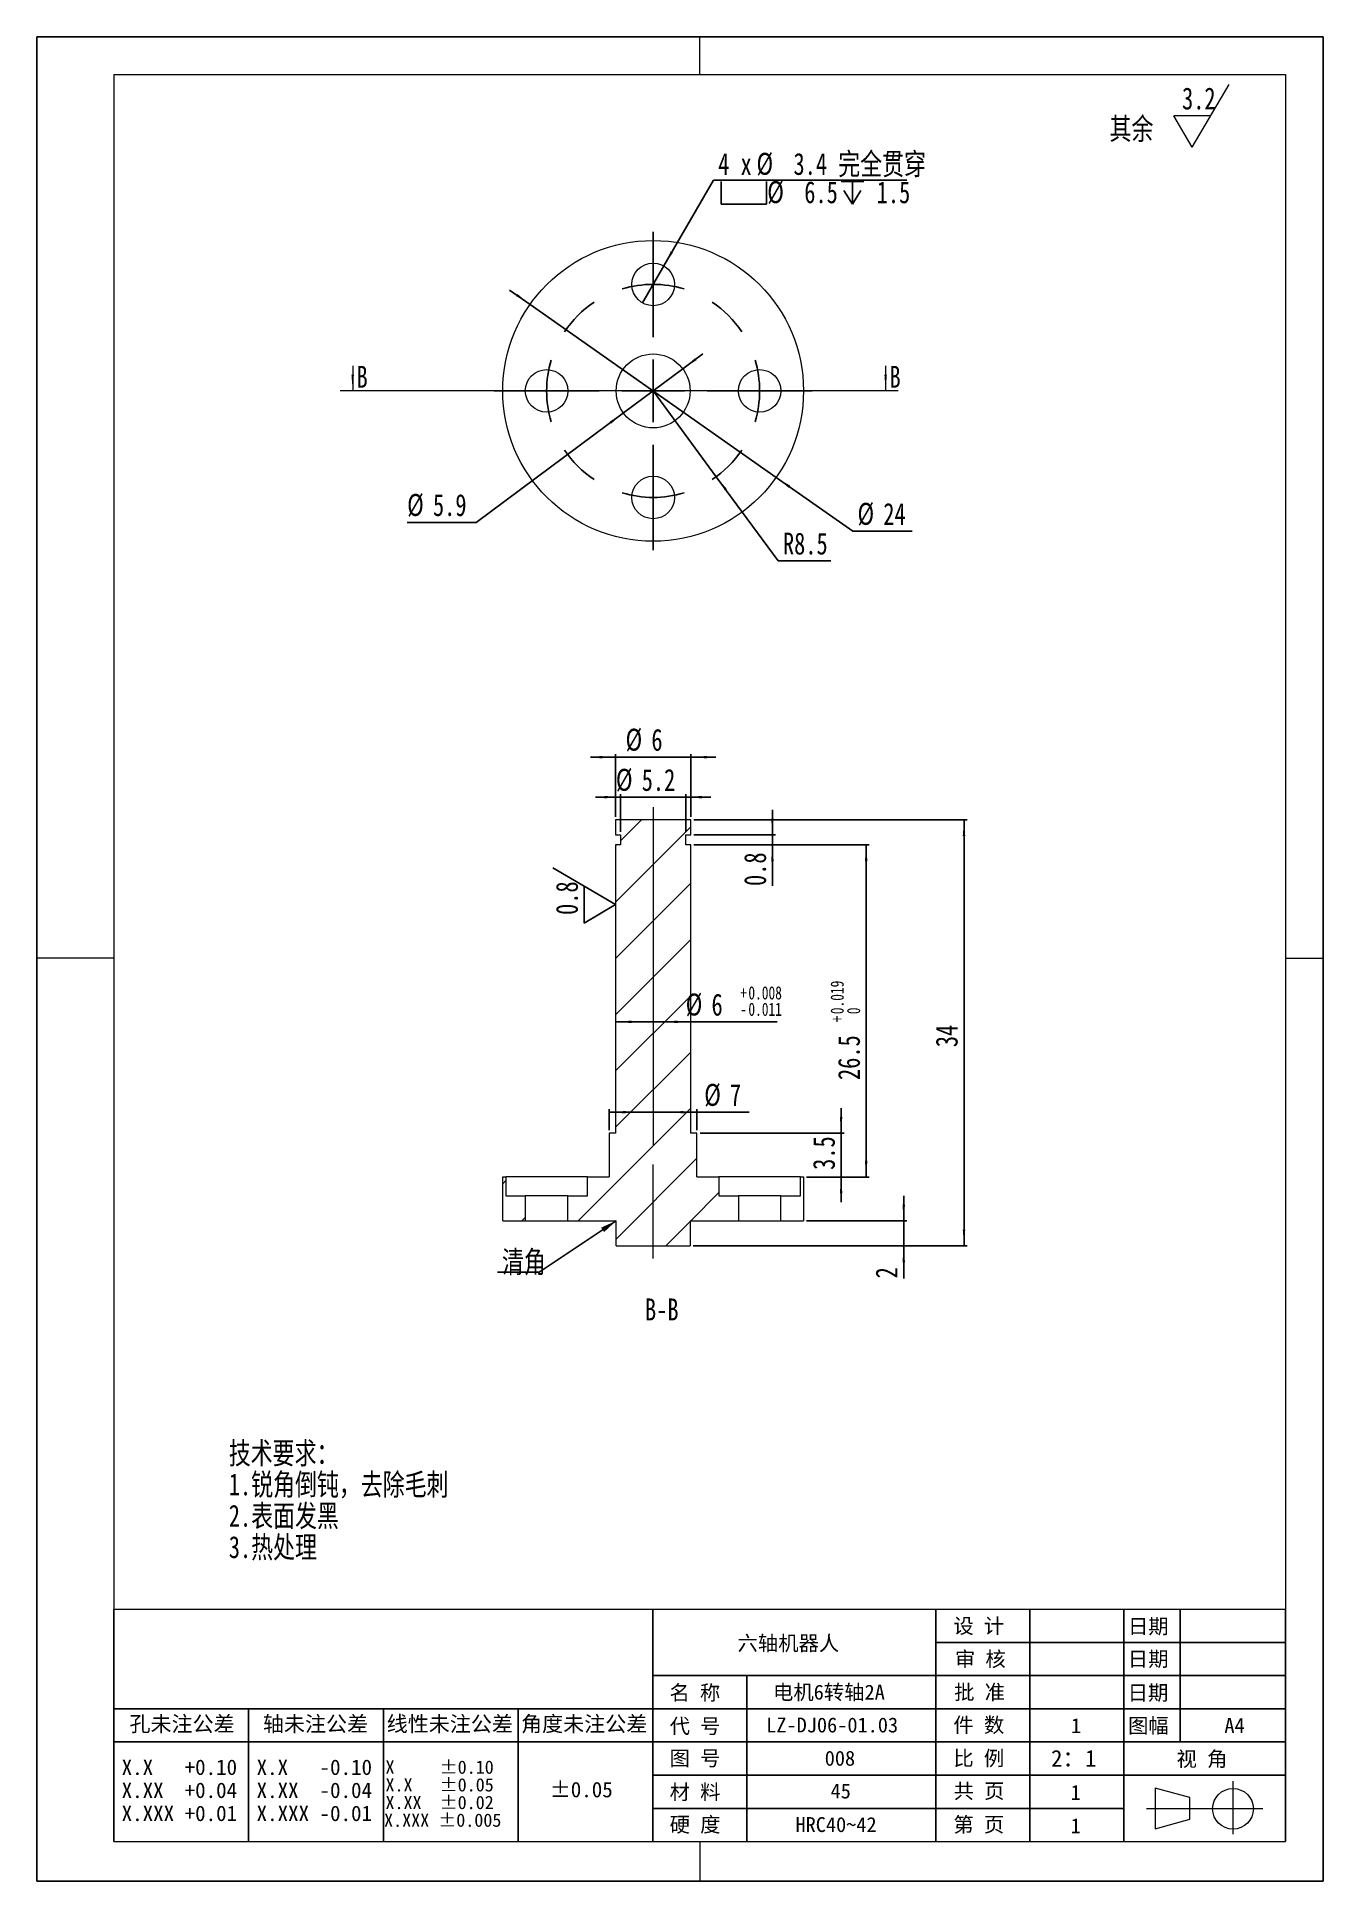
# Model space of a CAD drawing. Header units: millimetres. Extents: x 1 to 104, y 1 to 148.
import ezdxf

# ---------------------------------------------------------------- set-up
doc = ezdxf.new("R2010")
doc.units = ezdxf.units.MM
doc.linetypes.add('SLD-中心线', pattern=[34.29, 30.48, -1.27, 1.27, -1.27])
doc.linetypes.add('SLD-实线', pattern=[0])
for name, color, linetype in [('FORMAT', 7, 'SLD-实线'), ('图框', 7, 'SLD-实线'), ('标注层', 96, 'SLD-实线')]:
    doc.layers.add(name, color=color, linetype=linetype)
doc.layers.add('粗实线', color=7, linetype='SLD-实线', lineweight=15)
doc.styles.add('SLDTEXTSTYLE0', font='HYSWLONGFANGSONG.TTF', dxfattribs={"bigfont": 'bigfont'})
doc.styles.add('SLDTEXTSTYLE1', font='SIMSUN.TTC')
doc.styles.add('SLDTEXTSTYLE2', font='SIMSUN.TTC', dxfattribs={"bigfont": 'bigfont'})
doc.styles.add('SLDTEXTSTYLE3', font='HYSWLONGFANGSONG.TTF')
doc.styles.get("Standard").update_dxf_attribs({"font": 'HYSWLONGFANGSONG.TTF'})
doc.dimstyles.new('SLDDIMSTYLE0', dxfattribs={"dimtxt": 1.75, "dimasz": 1.3, "dimexe": 0, "dimexo": 0.0625, "dimgap": 0.4375, "dimtad": 0, "dimtih": 1, "dimtoh": 1, "dimdec": 3, "dimlfac": 0.5, "dimrnd": 1e-09, "dimzin": 12, "dimdsep": 46, "dimtxsty": 'SLDTEXTSTYLE3', "dimsah": 1, "dimcen": 0, "dimadec": 0, "dimazin": 3, "dimtfac": 1, "dimtdec": 3, "dimtofl": 0, "dimtmove": 0, "dimatfit": 3, "dimfxl": 0, "dimfrac": 2, "dimtolj": 1, "dimtzin": 12, "dimarcsym": 0})
doc.dimstyles.new('SLDDIMSTYLE1', dxfattribs={"dimtxt": 1.75, "dimasz": 1.3, "dimexe": 0, "dimexo": 0.0625, "dimgap": 0.4375, "dimtad": 0, "dimtih": 1, "dimtoh": 1, "dimdec": 3, "dimlfac": 0.5, "dimrnd": 1e-09, "dimzin": 12, "dimdsep": 46, "dimtxsty": 'SLDTEXTSTYLE3', "dimsah": 1, "dimcen": 0, "dimadec": 0, "dimazin": 3, "dimtfac": 1, "dimtdec": 3, "dimtmove": 0, "dimatfit": 3, "dimfxl": 0, "dimfrac": 2, "dimtolj": 1, "dimtzin": 12, "dimarcsym": 0})
doc.dimstyles.new('SLDDIMSTYLE2', dxfattribs={"dimtxt": 1.75, "dimasz": 1.3, "dimexe": 0, "dimexo": 0.0625, "dimgap": 0.4375, "dimtad": 0, "dimtih": 1, "dimtoh": 1, "dimdec": 0, "dimlfac": 0.5, "dimrnd": 1e-09, "dimzin": 12, "dimdsep": 46, "dimtxsty": 'SLDTEXTSTYLE3', "dimblk1": 'NONE', "dimsah": 1, "dimcen": 0, "dimadec": 0, "dimazin": 3, "dimtfac": 1, "dimtdec": 3, "dimtmove": 0, "dimatfit": 3, "dimldrblk": 'NONE', "dimfxl": 0, "dimfrac": 2, "dimtolj": 1, "dimtzin": 12, "dimarcsym": 0})
doc.dimstyles.new('SLDDIMSTYLE3', dxfattribs={"dimtxt": 1.75, "dimasz": 1.3, "dimexe": 0, "dimexo": 0.0625, "dimgap": 0.4375, "dimtad": 1, "dimdec": 3, "dimlfac": 0.5, "dimrnd": 1e-09, "dimzin": 12, "dimdsep": 46, "dimtxsty": 'SLDTEXTSTYLE3', "dimsah": 1, "dimcen": 0.09, "dimadec": 0, "dimazin": 3, "dimtfac": 1, "dimtdec": 3, "dimtofl": 0, "dimtmove": 0, "dimatfit": 3, "dimfxl": 0, "dimfrac": 2, "dimtolj": 1, "dimtzin": 12, "dimarcsym": 0})
doc.dimstyles.new('SLDDIMSTYLE4', dxfattribs={"dimtxt": 1.75, "dimasz": 1.3, "dimexe": 0, "dimexo": 0.0625, "dimgap": 0.4375, "dimtad": 1, "dimdec": 3, "dimlfac": 0.5, "dimrnd": 1e-09, "dimzin": 12, "dimdsep": 46, "dimtxsty": 'SLDTEXTSTYLE3', "dimsah": 1, "dimcen": 0.09, "dimadec": 0, "dimazin": 3, "dimtfac": 1, "dimtdec": 3, "dimtmove": 0, "dimatfit": 0, "dimfxl": 0, "dimfrac": 2, "dimtolj": 1, "dimtzin": 12, "dimarcsym": 0})
doc.dimstyles.new('SLDDIMSTYLE5', dxfattribs={"dimtxt": 1.75, "dimasz": 1.3, "dimexe": 0, "dimexo": 0.0625, "dimgap": 0.4375, "dimtad": 1, "dimdec": 3, "dimlfac": 0.5, "dimrnd": 1e-09, "dimzin": 12, "dimdsep": 46, "dimtxsty": 'SLDTEXTSTYLE3', "dimsah": 1, "dimcen": 0.09, "dimadec": 0, "dimazin": 3, "dimtol": 1, "dimtp": 0.0095, "dimtfac": 1, "dimtdec": 3, "dimtofl": 0, "dimtmove": 0, "dimatfit": 3, "dimfxl": 0, "dimfrac": 2, "dimtolj": 1, "dimarcsym": 0})
doc.dimstyles.new('SLDDIMSTYLE6', dxfattribs={"dimtxt": 1.75, "dimasz": 1.3, "dimexe": 0, "dimexo": 0.0625, "dimgap": 0.4375, "dimtad": 1, "dimdec": 3, "dimlfac": 0.5, "dimrnd": 1e-09, "dimzin": 12, "dimdsep": 46, "dimtxsty": 'SLDTEXTSTYLE3', "dimsah": 1, "dimcen": 0.09, "dimadec": 0, "dimazin": 3, "dimtol": 1, "dimtp": 0.004, "dimtm": 0.0055, "dimtfac": 1, "dimtdec": 3, "dimtofl": 0, "dimtmove": 0, "dimatfit": 3, "dimfxl": 0, "dimfrac": 2, "dimtolj": 1, "dimarcsym": 0})
doc.dimstyles.new('SLDDIMSTYLE7', dxfattribs={"dimtxt": 0, "dimasz": 1.3, "dimexe": 0, "dimexo": 0.0625, "dimgap": 0, "dimtad": 0, "dimtih": 1, "dimtoh": 1, "dimdec": 0, "dimrnd": 1e-09, "dimzin": 0, "dimdsep": 46, "dimtxsty": 'Standard', "dimsah": 1, "dimcen": 0.09, "dimadec": 0, "dimazin": 0, "dimtfac": 1.3, "dimtdec": 0, "dimtofl": 0, "dimtmove": 0, "dimatfit": 3, "dimfxl": 0, "dimfrac": 2, "dimtolj": 1, "dimtzin": 0, "dimarcsym": 0})

# ---------------------------------------------------------------- blocks, each defined once
blk = doc.blocks.new('SW_NOTE_0')
at = {"color": 0, "linetype": 'Continuous', "lineweight": 0, "char_height": 1.75, "attachment_point": 1, "style": 'SLDTEXTSTYLE0'}
for s, insert in [('\\M+18B5A术\\M+19776\\M+18B81\\M+18146', (0, 2.26)), ('1.锐\\M+18A70\\M+1937C钝\\M+18143\\M+18B8E\\M+18F9C\\M+196D1\\M+18E68', (0, -0.24)), ('2.\\M+1955C\\M+196CA发\\M+1FC4B', (0, -2.74)), ('3.热处\\M+1979D', (0, -5.24))]:
    blk.add_mtext(s, dxfattribs=dict(at, insert=insert))
blk = doc.blocks.new('SW_NOTE_1')
at = {"layer": 'FORMAT', "color": 0, "char_height": 1.2312, "attachment_point": 2, "style": 'SLDTEXTSTYLE1'}
for s, insert in [('X.X   +0.10', (3.81, 1.43)), ('X.XX  +0.04', (3.81, -0.41)), ('X.XXX +0.01', (3.81, -2.25))]:
    blk.add_mtext(s, dxfattribs=dict(at, insert=insert))
blk = doc.blocks.new('SW_NOTE_2')
at = {"layer": 'FORMAT', "color": 0, "char_height": 1.2312, "attachment_point": 2, "style": 'SLDTEXTSTYLE1'}
for s, insert in [('X.X   -0.10', (3.81, 1.43)), ('X.XX  -0.04', (3.81, -0.41)), ('X.XXX -0.01', (3.81, -2.25))]:
    blk.add_mtext(s, dxfattribs=dict(at, insert=insert))
blk = doc.blocks.new('SW_NOTE_3')
at = {"layer": 'FORMAT', "color": 0, "char_height": 1.0583, "attachment_point": 2, "style": 'SLDTEXTSTYLE1'}
for s, insert in [('X     ±0.10', (3.59, 1.23)), ('X.X   ±0.05', (3.59, -0.18)), (' X.XXX ±0.005', (3.48, -3)), ('X.XX  ±0.02', (3.59, -1.59))]:
    blk.add_mtext(s, dxfattribs=dict(at, insert=insert))
blk = doc.blocks.new('SW_SFSYMBOL_0')
at = {"color": 0, "linetype": 'SLD-实线', "lineweight": 0}
for p, q in [((0.82, -2.5), (3.77, 2.5)), ((0.82, -2.5), (-0.65, 0)), ((2.3, 0), (-0.65, 0))]:
    blk.add_line(p, q, dxfattribs=at)
at = {"color": 0, "linetype": 'Continuous', "lineweight": 0, "insert": (0, 2.26), "char_height": 1.75, "attachment_point": 1, "style": 'SLDTEXTSTYLE3'}
blk.add_mtext('3.2', dxfattribs=at)
blk = doc.blocks.new('_D')
at = {"layer": '标注层'}
for p, q in [((50.43, 119.65), (55.47, 112.81)), ((55.47, 112.81), (60.42, 106.09)), ((60.42, 106.09), (64.62, 106.09))]:
    blk.add_line(p, q, dxfattribs=at)
blk.add_solid([(55.47, 112.81), (56.16, 111.7), (56.32, 111.82)], dxfattribs=at)
at = {"layer": '标注层', "insert": (60.79, 108.35, 11.6), "char_height": 1.75, "attachment_point": 1, "style": 'SLDTEXTSTYLE3'}
blk.add_mtext('R8.5', dxfattribs=at)
blk = doc.blocks.new('_D_1')
at = {"layer": '标注层'}
for p, q in [((40.61, 126.55), (38.98, 127.7)), ((40.61, 126.55), (60.25, 112.75)), ((60.25, 112.75), (66.37, 108.45)), ((66.37, 108.45), (71.1, 108.45))]:
    blk.add_line(p, q, dxfattribs=at)
for points in [[(40.61, 126.55), (39.61, 127.38), (39.49, 127.22)], [(60.25, 112.75), (61.25, 111.92), (61.37, 112.09)]]:
    blk.add_solid(points, dxfattribs=at)
at = {"layer": '标注层', "char_height": 1.75, "attachment_point": 1, "style": 'SLDTEXTSTYLE3'}
for s, insert in [('%%c', (66.74, 110.72, 11.6)), ('24', (68.8, 110.71, 11.6))]:
    blk.add_mtext(s, dxfattribs=dict(at, insert=insert))
blk = doc.blocks.new('SW_SYMBOL_HOLE_SPOT')
at = {"layer": '标注层', "color": 0}
for p, q in [((0, 437.5), (0, 37.5)), ((800, 37.5), (800, 437.5)), ((0, 37.5), (800, 37.5))]:
    blk.add_line(p, q, dxfattribs=at)
blk = doc.blocks.new('SW_SYMBOL_HOLE_DEPTH')
at = {"layer": '标注层', "color": 0}
for p, q in [((0, 437.5), (400, 437.5)), ((200, 437.5), (200, 37.5)), ((50, 277.5), (200, 37.5)), ((350, 277.5), (200, 37.5))]:
    blk.add_line(p, q, dxfattribs=at)
blk = doc.blocks.new('_D_2')
at = {"layer": '标注层'}
for p, q in [((51.28, 129.62), (55.24, 136.48)), ((55.24, 136.48), (70.69, 136.48)), ((49.58, 126.68), (51.28, 129.62))]:
    blk.add_line(p, q, dxfattribs=at)
blk.add_solid([(51.28, 129.62), (52.02, 130.7), (51.84, 130.8)], dxfattribs=at)
at = {"layer": '标注层', "xscale": 0.004511737089201878, "yscale": 0.004511737089201878, "zscale": 0.004511737089201878}
for name, p in [('SW_SYMBOL_HOLE_SPOT', (55.86, 134.39)), ('SW_SYMBOL_HOLE_DEPTH', (65.43, 134.39))]:
    blk.add_blockref(name, p, dxfattribs=at)
at = {"layer": '标注层', "char_height": 1.75, "attachment_point": 1}
for s, insert, style in [('4 x ', (55.62, 138.64, 11.6), 'SLDTEXTSTYLE3'), ('%%c', (58.68, 138.65, 11.6), 'SLDTEXTSTYLE3'), (' 3.4 \\M+18AAE\\M+19153贯\\M+190FA', (60.74, 138.64, 11.6), 'SLDTEXTSTYLE0'), ('%%c', (59.54, 136.39, 11.6), 'SLDTEXTSTYLE3'), (' 6.5 ', (61.6, 136.38, 11.6), 'SLDTEXTSTYLE3'), (' 1.5', (67.38, 136.38, 11.6), 'SLDTEXTSTYLE3')]:
    blk.add_mtext(s, dxfattribs=dict(at, insert=insert, style=style))
blk = doc.blocks.new('_NONE')
blk = doc.blocks.new('_D_3')
at = {"layer": '标注层'}
for p, q in [((52.8, 121.41), (54.41, 122.6)), ((52.8, 121.41), (48.06, 117.9)), ((48.06, 117.9), (36.3, 109.16)), ((36.3, 109.16), (30.8, 109.16))]:
    blk.add_line(p, q, dxfattribs=at)
for points in [[(52.8, 121.41), (53.9, 122.11), (53.78, 122.27)], [(48.06, 117.9), (46.96, 117.2), (47.08, 117.04)]]:
    blk.add_solid(points, dxfattribs=at)
at = {"layer": '标注层', "char_height": 1.75, "attachment_point": 1, "style": 'SLDTEXTSTYLE3'}
for s, insert in [('%%c', (30.8, 111.43, 11.6)), ('5.9', (32.86, 111.42, 11.6))]:
    blk.add_mtext(s, dxfattribs=dict(at, insert=insert))
blk = doc.blocks.new('SW_CENTERMARKSYMBOL_0')
at = {"layer": '标注层', "color": 0}
for p, q in [((-8.5, 11), (-8.5, 12.7)), ((-8.5, 5), (-8.5, 11)), ((-8.5, 8.5), (-8.5, 11)), ((-8.5, 8.5), (-8.5, 6)), ((-8.5, 6), (-8.5, 4.3)), ((-8.5, 0), (-8.5, 2.5)), ((0, 0), (-2.5, 0)), ((0, 0), (2.5, 0)), ((2.5, 0), (4.2, 0)), ((-19.5, 0), (-21.2, 0)), ((-13.5, 0), (-19.5, 0)), ((-17, 0), (-19.5, 0)), ((-17, 0), (-14.5, 0)), ((-14.5, 0), (-12.8, 0)), ((-8.5, 0), (-11, 0)), ((-8.5, 0), (-8.5, -2.5)), ((-8.5, 0), (-6, 0)), ((-2.5, 0), (-4.2, 0)), ((-3.5, 0), (2.5, 0)), ((-8.5, -6), (-8.5, -4.3)), ((-8.5, -5), (-8.5, -11)), ((-8.5, -8.5), (-8.5, -6)), ((-8.5, -8.5), (-8.5, -11)), ((-8.5, -11), (-8.5, -12.7))]:
    blk.add_line(p, q, dxfattribs=at)
for start, end in [(90, 106.8517), (73.1483, 90), (123.7034, 146.2966), (33.7034, 56.2966), (163.1483, 180), (0, 16.8517), (343.1483, 0), (180, 196.8517), (213.7034, 236.2966), (303.7034, 326.2966), (253.1483, 270), (270, 286.8517)]:
    blk.add_arc((-8.5, 0), 8.5, start, end, dxfattribs=at)
blk = doc.blocks.new('_D_4')
at = {"layer": '标注层'}
for p, q in [((53.68, 85.43), (75.49, 85.43)), ((75.24, 85.43), (75.24, 51.43)), ((53.63, 51.43), (75.49, 51.43))]:
    blk.add_line(p, q, dxfattribs=at)
for points in [[(75.24, 85.43), (75.14, 84.13), (75.34, 84.13)], [(75.24, 51.43), (75.34, 52.73), (75.14, 52.73)]]:
    blk.add_solid(points, dxfattribs=at)
at = {"layer": '标注层', "insert": (72.98, 67.29, 6.1), "char_height": 1.75, "attachment_point": 1, "rotation": 90, "style": 'SLDTEXTSTYLE3'}
blk.add_mtext('34', dxfattribs=at)
blk = doc.blocks.new('_D_5')
at = {"layer": '标注层'}
for p, q in [((70.43, 53.43), (70.43, 55.43)), ((62.68, 53.43), (70.68, 53.43)), ((70.43, 53.43), (70.43, 51.43)), ((53.63, 51.43), (70.68, 51.43)), ((70.43, 51.43), (70.43, 48.84))]:
    blk.add_line(p, q, dxfattribs=at)
for points in [[(70.43, 53.43), (70.53, 54.73), (70.33, 54.73)], [(70.43, 51.43), (70.33, 50.13), (70.53, 50.13)]]:
    blk.add_solid(points, dxfattribs=at)
at = {"layer": '标注层', "insert": (68.18, 48.84, 6.1), "char_height": 1.75, "attachment_point": 1, "rotation": 90, "style": 'SLDTEXTSTYLE3'}
blk.add_mtext('2', dxfattribs=at)
blk = doc.blocks.new('_D_6')
at = {"layer": '标注层'}
for p, q in [((65.43, 60.43), (65.43, 62.43)), ((54.18, 60.43), (65.68, 60.43)), ((65.43, 56.93), (65.43, 60.43)), ((62.68, 56.93), (65.68, 56.93)), ((65.43, 56.93), (65.43, 54.93))]:
    blk.add_line(p, q, dxfattribs=at)
for points in [[(65.43, 60.43), (65.53, 61.73), (65.33, 61.73)], [(65.43, 56.93), (65.33, 55.63), (65.53, 55.63)]]:
    blk.add_solid(points, dxfattribs=at)
at = {"layer": '标注层', "insert": (63.18, 57.5, 6.1), "char_height": 1.75, "attachment_point": 1, "rotation": 90, "style": 'SLDTEXTSTYLE3'}
blk.add_mtext('3.5', dxfattribs=at)
blk = doc.blocks.new('_D_7')
at = {"layer": '标注层'}
for p, q in [((53.68, 83.43), (67.68, 83.43)), ((67.43, 83.43), (67.43, 56.93)), ((62.68, 56.93), (67.68, 56.93))]:
    blk.add_line(p, q, dxfattribs=at)
for points in [[(67.43, 83.43), (67.33, 82.13), (67.53, 82.13)], [(67.43, 56.93), (67.53, 58.23), (67.33, 58.23)]]:
    blk.add_solid(points, dxfattribs=at)
at = {"layer": '标注层', "attachment_point": 1, "rotation": 90, "style": 'SLDTEXTSTYLE3'}
for s, insert, char_height in [('0.019', (64.59, 69.92, 6.1), 1.05), ('+', (64.59, 69.27, 6.1), 1.05), ('0', (65.9, 69.92, 6.1), 1.05), ('26.5', (65.18, 64.67, 6.1), 1.75)]:
    blk.add_mtext(s, dxfattribs=dict(at, insert=insert, char_height=char_height))
blk = doc.blocks.new('_D_8')
at = {"layer": '标注层'}
for p, q in [((59.95, 84.23), (59.95, 86.23)), ((53.68, 84.23), (60.2, 84.23)), ((59.95, 84.23), (59.95, 83.43)), ((53.68, 83.43), (60.2, 83.43)), ((59.95, 83.43), (59.95, 80.15))]:
    blk.add_line(p, q, dxfattribs=at)
for points in [[(59.95, 84.23), (60.05, 85.53), (59.85, 85.53)], [(59.95, 83.43), (59.85, 82.13), (60.05, 82.13)]]:
    blk.add_solid(points, dxfattribs=at)
at = {"layer": '标注层', "insert": (57.69, 80.15, 6.1), "char_height": 1.75, "attachment_point": 1, "rotation": 90, "style": 'SLDTEXTSTYLE3'}
blk.add_mtext('0.8', dxfattribs=at)
blk = doc.blocks.new('_D_9')
at = {"layer": '标注层'}
for p, q in [((47.83, 87.24), (45.83, 87.24)), ((47.83, 84.48), (47.83, 87.49)), ((47.83, 87.24), (53.03, 87.24)), ((53.03, 84.48), (53.03, 87.49)), ((53.03, 87.24), (55.03, 87.24))]:
    blk.add_line(p, q, dxfattribs=at)
for points in [[(47.83, 87.24), (46.53, 87.34), (46.53, 87.14)], [(53.03, 87.24), (54.33, 87.14), (54.33, 87.34)]]:
    blk.add_solid(points, dxfattribs=at)
at = {"layer": '标注层', "char_height": 1.75, "attachment_point": 1, "style": 'SLDTEXTSTYLE3'}
for s, insert in [('%%c', (47.46, 89.5, 6.1)), ('5.2', (49.52, 89.49, 6.1))]:
    blk.add_mtext(s, dxfattribs=dict(at, insert=insert))
blk = doc.blocks.new('_D_10')
at = {"layer": '标注层'}
for p, q in [((47.43, 90.43), (45.43, 90.43)), ((47.43, 85.68), (47.43, 90.68)), ((47.43, 90.43), (53.43, 90.43)), ((53.43, 85.68), (53.43, 90.68)), ((53.43, 90.43), (55.43, 90.43))]:
    blk.add_line(p, q, dxfattribs=at)
for points in [[(47.43, 90.43), (46.13, 90.53), (46.13, 90.33)], [(53.43, 90.43), (54.73, 90.33), (54.73, 90.53)]]:
    blk.add_solid(points, dxfattribs=at)
at = {"layer": '标注层', "char_height": 1.75, "attachment_point": 1, "style": 'SLDTEXTSTYLE3'}
for s, insert in [('%%c', (48.23, 92.7, 6.1)), ('6', (50.29, 92.69, 6.1))]:
    blk.add_mtext(s, dxfattribs=dict(at, insert=insert))
blk = doc.blocks.new('_D_11')
at = {"layer": '标注层'}
for p, q in [((46.93, 60.68), (46.93, 62.35)), ((46.93, 62.1), (53.93, 62.1)), ((53.93, 60.68), (53.93, 62.35)), ((53.93, 62.1), (58.1, 62.1))]:
    blk.add_line(p, q, dxfattribs=at)
for points in [[(46.93, 62.1), (48.23, 62), (48.23, 62.2)], [(53.93, 62.1), (52.63, 62.2), (52.63, 62)]]:
    blk.add_solid(points, dxfattribs=at)
at = {"layer": '标注层', "char_height": 1.75, "attachment_point": 1, "style": 'SLDTEXTSTYLE3'}
for s, insert in [('%%c', (54.51, 64.36, 6.1)), ('7', (56.56, 64.35, 6.1))]:
    blk.add_mtext(s, dxfattribs=dict(at, insert=insert))
blk = doc.blocks.new('_D_12')
at = {"layer": '标注层'}
for p, q in [((47.43, 69.31), (53.43, 69.31)), ((53.43, 69.31), (60.33, 69.31))]:
    blk.add_line(p, q, dxfattribs=at)
for points in [[(47.43, 69.31), (48.73, 69.21), (48.73, 69.41)], [(53.43, 69.31), (52.13, 69.41), (52.13, 69.21)]]:
    blk.add_solid(points, dxfattribs=at)
at = {"layer": '标注层', "attachment_point": 1, "style": 'SLDTEXTSTYLE3'}
for s, insert, char_height in [('0.008', (58.03, 72.15, 6.1), 1.05), ('%%c', (53.03, 71.57, 6.1), 1.75), ('6', (55.09, 71.56, 6.1), 1.75), ('+', (57.38, 72.15, 6.1), 1.05), ('0.011', (58.03, 70.84, 6.1), 1.05), ('-', (57.38, 70.84, 6.1), 1.05)]:
    blk.add_mtext(s, dxfattribs=dict(at, insert=insert, char_height=char_height))
blk = doc.blocks.new('SW_NOTE_4')
at = {"layer": '标注层', "color": 0}
for p, q in [((-3.33, 0), (0, 0)), ((0, 0), (-3.33, 0)), ((-3.33, 0), (0, 0)), ((0, 0), (-3.33, 0)), ((-3.33, 0), (0, 0)), ((0, 0), (-3.33, 0))]:
    blk.add_line(p, q, dxfattribs=at)
at = {"layer": '标注层', "color": 0, "insert": (-2.96, 1.7), "char_height": 1.75, "attachment_point": 1, "style": 'SLDTEXTSTYLE0'}
blk.add_mtext('\\M+190B4\\M+18A70', dxfattribs=at)
blk = doc.blocks.new('SW_SFSYMBOL_1')
at = {"layer": '标注层', "color": 0}
for p, q in [((2.5, 0.82), (-2.5, 3.77)), ((0, 2.3), (0, -0.65)), ((2.5, 0.82), (0, -0.65))]:
    blk.add_line(p, q, dxfattribs=at)
at = {"layer": '标注层', "color": 0, "insert": (-2.26, 0), "char_height": 1.75, "attachment_point": 1, "rotation": 90, "style": 'SLDTEXTSTYLE3'}
blk.add_mtext('0.8', dxfattribs=at)

msp = doc.modelspace()

# ---------------------------------------------------------------- hatches: boundary and pattern name
at = {"linetype": 'SLD-实线', "lineweight": 0}
h = msp.add_hatch(dxfattribs=at)
h.set_pattern_fill('ANSI31', style=0)
h.paths.add_polyline_path([(53.9312, 60.4338), (53.4312, 60.4338), (53.4312, 83.4338), (53.0312, 83.4338), (53.0312, 84.2338), (53.4312, 84.2338), (53.4312, 85.4338), (47.4312, 85.4338), (47.4312, 84.2338), (47.8312, 84.2338), (47.8312, 83.4338), (47.4312, 83.4338), (47.4312, 60.4338), (46.9312, 60.4338), (46.9312, 56.9338), (45.1812, 56.9338), (45.1812, 55.4338), (43.6312, 55.4338), (43.6312, 53.4338), (47.4812, 53.4338), (47.4812, 51.4338), (53.3812, 51.4338), (53.3812, 53.4338), (57.2312, 53.4338), (57.2312, 55.4338), (55.6812, 55.4338), (55.6812, 56.9338), (53.9312, 56.9338)], flags=0)
h = msp.add_hatch(dxfattribs=at)
h.set_pattern_fill('ANSI31', style=0)
h.paths.add_polyline_path([(38.4312, 56.9338), (38.4312, 53.4338), (40.2312, 53.4338), (40.2312, 55.4338), (38.6812, 55.4338), (38.6812, 56.9338)], flags=0)
h = msp.add_hatch(dxfattribs=at)
h.set_pattern_fill('ANSI31', style=0)
h.paths.add_polyline_path([(60.6312, 55.4338), (60.6312, 53.4338), (62.4312, 53.4338), (62.4312, 56.9338), (62.1812, 56.9338), (62.1812, 55.4338)], flags=0)

# ---------------------------------------------------------------- linework, layer by layer
at = {"color": 7, "linetype": 'SLD-实线', "lineweight": 0}
for p, q in [((26.4536, 121.6528), (26.4536, 119.6528)), ((68.9869, 121.6528), (68.9869, 119.6528)), ((69.9869, 119.6528), (25.4536, 119.6528))]:
    msp.add_line(p, q, dxfattribs=at)
at = {"color": 7, "linetype": 'SLD-实线', "lineweight": 15}
for p, q in [((47.4312, 85.4338), (47.4312, 84.2338)), ((53.4312, 85.4338), (47.4312, 85.4338)), ((53.4312, 84.2338), (53.4312, 85.4338)), ((47.4312, 84.2338), (47.8312, 84.2338)), ((47.8312, 84.2338), (47.8312, 83.4338)), ((53.0312, 84.2338), (53.4312, 84.2338)), ((53.0312, 83.4338), (53.0312, 84.2338)), ((47.4312, 83.4338), (47.4312, 60.4338)), ((47.8312, 83.4338), (47.4312, 83.4338)), ((53.4312, 83.4338), (53.0312, 83.4338)), ((53.4312, 60.4338), (53.4312, 83.4338)), ((46.9312, 60.4338), (46.9312, 56.9338)), ((47.4312, 60.4338), (46.9312, 60.4338)), ((53.9312, 60.4338), (53.4312, 60.4338)), ((53.9312, 56.9338), (53.9312, 60.4338)), ((38.4312, 53.4338), (38.4312, 56.9338)), ((38.4312, 56.9338), (38.6812, 56.9338)), ((38.6812, 56.9338), (38.6812, 55.4338)), ((45.1812, 56.9338), (38.6812, 56.9338)), ((45.1812, 55.4338), (45.1812, 56.9338)), ((45.1812, 56.9338), (46.9312, 56.9338)), ((53.9312, 56.9338), (55.6812, 56.9338)), ((55.6812, 56.9338), (55.6812, 55.4338)), ((62.1812, 56.9338), (55.6812, 56.9338)), ((62.1812, 55.4338), (62.1812, 56.9338)), ((62.1812, 56.9338), (62.4312, 56.9338)), ((62.4312, 56.9338), (62.4312, 53.4338)), ((38.6812, 55.4338), (40.2312, 55.4338)), ((40.2312, 55.4338), (40.2312, 53.4338)), ((43.6312, 55.4338), (40.2312, 55.4338)), ((43.6312, 53.4338), (43.6312, 55.4338)), ((43.6312, 55.4338), (45.1812, 55.4338)), ((55.6812, 55.4338), (57.2312, 55.4338)), ((57.2312, 55.4338), (57.2312, 53.4338)), ((60.6312, 55.4338), (57.2312, 55.4338)), ((60.6312, 53.4338), (60.6312, 55.4338)), ((60.6312, 55.4338), (62.1812, 55.4338)), ((38.4312, 53.4338), (40.2312, 53.4338)), ((40.2312, 53.4338), (43.6312, 53.4338)), ((43.6312, 53.4338), (47.4812, 53.4338)), ((47.4812, 51.4338), (47.4812, 53.4338)), ((53.3812, 53.4338), (57.2312, 53.4338)), ((53.3812, 53.4338), (53.3812, 51.4338)), ((57.2312, 53.4338), (60.6312, 53.4338)), ((60.6312, 53.4338), (62.4312, 53.4338)), ((47.4812, 51.4338), (53.3812, 51.4338))]:
    msp.add_line(p, q, dxfattribs=at)
at = {"color": 7, "linetype": 'SLD-中心线', "lineweight": 0}
for p, q in [((96.707, 8.7282), (96.707, 4.4856)), ((89.7936, 6.55), (93.9184, 6.55)), ((93.9184, 6.55), (99.0847, 6.55))]:
    msp.add_line(p, q, dxfattribs=at)
at = {"color": 7, "linetype": 'SLD-实线', "lineweight": 15}
for centre, radius in [((50.4312, 119.6528), 12), ((50.4312, 128.1528), 1.7), ((50.4312, 119.6528), 2.95), ((41.9312, 119.6528), 1.7), ((58.9312, 119.6528), 1.7), ((50.4312, 111.1528), 1.7)]:
    msp.add_circle(centre, radius, dxfattribs=at)
at = {"color": 7, "linetype": 'SLD-实线', "lineweight": 0}
for points in [[(26.4536, 119.6528), (26.5536, 120.9528), (26.3536, 120.9528)], [(68.9869, 119.6528), (69.0869, 120.9528), (68.8869, 120.9528)]]:
    msp.add_solid(points, dxfattribs=at)
at = {"layer": 'FORMAT'}
for p, q in [((7.4, 22.45), (7.4, 3.9)), ((50.4, 22.45), (50.4, 3.9)), ((73, 22.45), (73, 3.9)), ((80.5, 22.45), (80.5, 3.9)), ((88, 22.45), (88, 3.9)), ((92.5, 22.45), (92.5, 11.85)), ((100.9, 22.45), (100.9, 3.9)), ((100.9, 19.8), (73, 19.8)), ((100.9, 17.15), (50.4, 17.15)), ((57.9, 17.15), (57.9, 3.9)), ((7.4, 14.5), (100.9, 14.5)), ((18.15, 14.5), (18.15, 3.9)), ((28.9, 14.5), (28.9, 3.9)), ((39.65, 14.5), (39.65, 3.9)), ((7.4, 11.85), (100.9, 11.85)), ((50.4, 9.2), (100.9, 9.2)), ((88, 6.55), (50.4, 6.55))]:
    msp.add_line(p, q, dxfattribs=at)
at = {"layer": '图框'}
for p, q in [((1.25, 147.9), (103.9, 147.9)), ((1.25, 147.9), (1.25, 0.75)), ((103.9, 147.9), (103.9, 0.75)), ((1.25, 0.75), (103.9, 0.75))]:
    msp.add_line(p, q, dxfattribs=at)
at = {"layer": '标注层', "linetype": 'SLD-中心线', "lineweight": 0}
for p, q in [((50.4312, 86.4338), (50.4312, 83.2338)), ((50.4312, 84.4338), (50.4312, 59.4338)), ((50.4312, 54.4338), (50.4312, 57.9338)), ((50.4312, 50.4338), (50.4312, 54.4338))]:
    msp.add_line(p, q, dxfattribs=at)
at = {"layer": '粗实线'}
for p, q in [((54.15, 144.9), (54.15, 147.9)), ((7.4, 144.9), (100.9, 144.9)), ((7.4, 144.9), (7.4, 3.9)), ((100.9, 144.9), (100.9, 3.9)), ((7.4, 74.4), (1.25, 74.4)), ((100.9, 74.4), (103.9, 74.4)), ((7.4, 22.45), (100.9, 22.45)), ((90.4907, 8.175), (90.4907, 4.925)), ((93.2503, 7.4198), (90.4907, 8.175)), ((93.2503, 5.6802), (93.2503, 7.4198)), ((90.4907, 4.925), (93.2503, 5.6802)), ((7.4, 3.9), (100.9, 3.9)), ((7.4, 3.9), (100.9, 3.9)), ((54.15, 3.9), (54.15, 0.75))]:
    msp.add_line(p, q, dxfattribs=at)
msp.add_circle((96.707, 6.5226), 1.625, dxfattribs=at)

# ---------------------------------------------------------------- block references
at = {"color": 7, "linetype": 'Continuous', "lineweight": 0}
for name, p in [('SW_SFSYMBOL_0', (92.6398, 141.6026)), ('SW_NOTE_0', (16.566, 33.5165))]:
    msp.add_blockref(name, p, dxfattribs=at)
at = {"layer": 'FORMAT'}
for name, p in [('SW_NOTE_1', (8.8121, 9.0232)), ('SW_NOTE_2', (19.5814, 9.0232)), ('SW_NOTE_3', (29.8006, 9.1441))]:
    msp.add_blockref(name, p, dxfattribs=at)
at = {"layer": '标注层'}
for name, p in [('SW_CENTERMARKSYMBOL_0', (58.9312, 119.6528)), ('SW_SFSYMBOL_1', (44.9313, 77.8405)), ('SW_NOTE_4', (41.3333, 49.3333))]:
    msp.add_blockref(name, p, dxfattribs=at)

# ---------------------------------------------------------------- texts
at = {"color": 7, "linetype": 'Continuous', "lineweight": 0}
for s, insert, char_height, attachment_point, style in [('\\M+191B4\\M+1975D', (86.8572, 141.4511), 1.75, 1, 'SLDTEXTSTYLE0'), ('\\M+1985A轴\\M+18AF7\\M+18AED\\M+1906C', (61.2238, 20.3326), 1.190625, 2, 'SLDTEXTSTYLE2'), ('电\\M+18AF76转轴2A', (64.4597, 16.4238), 1.190625, 2, 'SLDTEXTSTYLE2'), ('LZ-DJ06-01.03', (64.7185, 13.8029), 1.190625, 2, 'SLDTEXTSTYLE1'), ('1', (84.185, 13.7497), 1.1906, 2, 'SLDTEXTSTYLE1'), ('008', (65.3386, 11.1492), 1.19063, 2, 'SLDTEXTSTYLE1'), ('45', (65.4006, 8.5359), 1.19063, 2, 'SLDTEXTSTYLE1'), ('HRC40~42', (65.0286, 5.8568), 1.19063, 2, 'SLDTEXTSTYLE1')]:
    msp.add_mtext(s, dxfattribs=dict(at, insert=insert, char_height=char_height, attachment_point=attachment_point, style=style))
at = {"color": 7, "linetype": 'Continuous', "char_height": 1.75, "attachment_point": 1, "style": 'SLDTEXTSTYLE3'}
for insert in [(26.7607, 121.6528), (69.294, 121.6528)]:
    msp.add_mtext('B', dxfattribs=dict(at, insert=insert))
at = {"layer": 'FORMAT', "attachment_point": 2}
for s, insert, char_height, style in [('设 计', (76.422, 21.7032), 1.19063, 'SLDTEXTSTYLE2'), ('\\M+193FA\\M+18AFA', (89.9478, 21.6797), 1.190625, 'SLDTEXTSTYLE2'), ('审 \\M+18A6A', (76.5405, 19.0622), 1.19063, 'SLDTEXTSTYLE2'), ('\\M+193FA\\M+18AFA', (89.9341, 19.0716), 1.190625, 'SLDTEXTSTYLE2'), ('\\M+196BC \\M+18FCC', (53.7613, 16.3782), 1.190625, 'SLDTEXTSTYLE2'), ('\\M+194E1 \\M+18F79', (76.4833, 16.4238), 1.190625, 'SLDTEXTSTYLE2'), ('\\M+193FA\\M+18AFA', (89.9259, 16.3755), 1.190625, 'SLDTEXTSTYLE2'), ('\\M+18D45\\M+196A2\\M+1928D\\M+18CF6\\M+18DB7', (12.838, 13.9152), 1.23125, 'SLDTEXTSTYLE2'), ('轴\\M+196A2\\M+1928D\\M+18CF6\\M+18DB7', (23.4862, 13.9152), 1.23125, 'SLDTEXTSTYLE2'), ('线\\M+190AB\\M+196A2\\M+1928D\\M+18CF6\\M+18DB7', (34.2045, 13.9152), 1.23125, 'SLDTEXTSTYLE2'), ('\\M+18A70\\M+19378\\M+196A2\\M+1928D\\M+18CF6\\M+18DB7', (44.9296, 13.9152), 1.23125, 'SLDTEXTSTYLE2'), ('\\M+191E3 \\M+18D86', (53.7762, 13.716), 1.190625, 'SLDTEXTSTYLE2'), ('\\M+18C8F \\M+19094', (76.422, 13.8029), 1.190625, 'SLDTEXTSTYLE2'), ('图\\M+1959D', (89.9553, 13.7497), 1.19063, 'SLDTEXTSTYLE2'), ('A4', (96.8297, 13.7625), 1.19063, 'SLDTEXTSTYLE1'), ('图 \\M+18D86', (53.7762, 11.1492), 1.19063, 'SLDTEXTSTYLE2'), ('\\M+194E4 \\M+197E1', (76.422, 11.1492), 1.190625, 'SLDTEXTSTYLE2'), ('2\\M+181461', (83.9973, 11.2098), 1.32292, 'SLDTEXTSTYLE2'), ('视 \\M+18A70', (94.2307, 11.0954), 1.19063, 'SLDTEXTSTYLE2'), ('±0.05', (44.6952, 8.6689), 1.23125, 'SLDTEXTSTYLE1'), ('\\M+18DDE \\M+197BF', (53.7762, 8.4543), 1.190625, 'SLDTEXTSTYLE2'), ('\\M+18BA4 页', (76.4413, 8.5359), 1.19063, 'SLDTEXTSTYLE2'), ('1', (84.1489, 8.4219), 1.1906, 'SLDTEXTSTYLE1'), ('\\M+18D64 \\M+19378', (53.7762, 5.8568), 1.190625, 'SLDTEXTSTYLE2'), ('\\M+191E6 页', (76.422, 5.8568), 1.19063, 'SLDTEXTSTYLE2'), ('1', (84.1566, 5.7581), 1.1906, 'SLDTEXTSTYLE1')]:
    msp.add_mtext(s, dxfattribs=dict(at, insert=insert, char_height=char_height, style=style))
at = {"layer": '标注层', "insert": (51.1221, 47.2369), "char_height": 1.75, "attachment_point": 2, "style": 'SLDTEXTSTYLE3'}
msp.add_mtext('B-B', dxfattribs=at)

# ---------------------------------------------------------------- dimensions: what is measured, and where the dimension line sits
at = {"layer": '标注层'}
dim = msp.add_diameter_dim_2p(p1=(49.581, 126.6807), p2=(51.2814, 129.625), text='<> x %%c 3.4 完全贯穿\\P{\\fGDT;v}%%c 6.5 {\\fGDT;x} 1.5\\P', dimstyle='SLDDIMSTYLE2', override={"dimpost": '<>'}, dxfattribs=at)
dim.commit()
dim.dimension.update_dxf_attribs({"geometry": '_D_2', "text_midpoint": (63.1547, 136.3834), "dimtype": 163})
for p1, p2, picture, middle in [((60.2484, 112.7519), (40.614, 126.5538), '_D_1', (68.92, 109.7944)), ((48.0621, 117.895), (52.8003, 121.4107), '_D_3', (33.3596, 110.507))]:
    dim = msp.add_diameter_dim_2p(p1=p1, p2=p2, dimstyle='SLDDIMSTYLE1', dxfattribs=at)
    dim.commit()
    dim.dimension.update_dxf_attribs({"geometry": picture, "text_midpoint": middle, "dimtype": 163})
dim = msp.add_radius_dim(center=(50.4312, 119.6528), mpoint=(55.4704, 112.8076), dimstyle='SLDDIMSTYLE0', dxfattribs=at)
dim.commit()
dim.dimension.update_dxf_attribs({"geometry": '_D', "text_midpoint": (62.7059, 107.1728), "dimtype": 164})
for base, p1, p2, dimstyle, picture, middle in [((53.4312, 90.4338), (47.4312, 85.4338), (53.4312, 85.4338), 'SLDDIMSTYLE4', '_D_10', (50.0265, 90.4338)), ((53.0312, 87.2388), (47.8312, 84.2338), (53.0312, 84.2338), 'SLDDIMSTYLE4', '_D_9', (50.0265, 87.2388)), ((53.4312, 69.3073), (47.4312, 60.4338), (53.4312, 60.4338), 'SLDDIMSTYLE6', '_D_12', (56.681, 69.3073))]:
    dim = msp.add_linear_dim(base=base, p1=p1, p2=p2, text='%%c<>', dimstyle=dimstyle, dxfattribs=at)
    dim.commit()
    dim.dimension.update_dxf_attribs({"geometry": picture, "text_midpoint": middle, "dimtype": 160})
for base, p1, p2, dimstyle, picture, middle in [((75.2366, 51.4338), (53.4312, 85.4338), (53.3812, 51.4338), 'SLDDIMSTYLE3', '_D_4', (75.2366, 68.4457)), ((59.9464, 83.4338), (53.4312, 84.2338), (53.4312, 83.4338), 'SLDDIMSTYLE4', '_D_8', (59.9464, 81.6841)), ((67.4312, 56.9338), (53.4312, 83.4338), (62.4312, 56.9338), 'SLDDIMSTYLE5', '_D_7', (67.4312, 68.4457)), ((65.4309, 60.4338), (62.4312, 56.9338), (53.9312, 60.4338), 'SLDDIMSTYLE4', '_D_6', (65.4309, 59.0318)), ((70.4312, 51.4338), (62.4312, 53.4338), (53.3812, 51.4338), 'SLDDIMSTYLE4', '_D_5', (70.4312, 49.6023))]:
    dim = msp.add_linear_dim(base=base, p1=p1, p2=p2, angle=90, dimstyle=dimstyle, dxfattribs=at)
    dim.commit()
    dim.dimension.update_dxf_attribs({"geometry": picture, "text_midpoint": middle, "dimtype": 160})
dim = msp.add_linear_dim(base=(53.9312, 62.0969), p1=(46.9312, 60.4338), p2=(53.9312, 60.4338), angle=0, text='%%c<>', dimstyle='SLDDIMSTYLE3', dxfattribs=at)
dim.commit()
dim.dimension.update_dxf_attribs({"geometry": '_D_11', "text_midpoint": (56.3015, 62.0969), "dimtype": 160})

# ---------------------------------------------------------------- leaders
msp.add_leader([(47.4812, 53.4338), (41.3333, 49.3333)], dimstyle='SLDDIMSTYLE7', dxfattribs=at)

doc.saveas('drawing.dxf')
